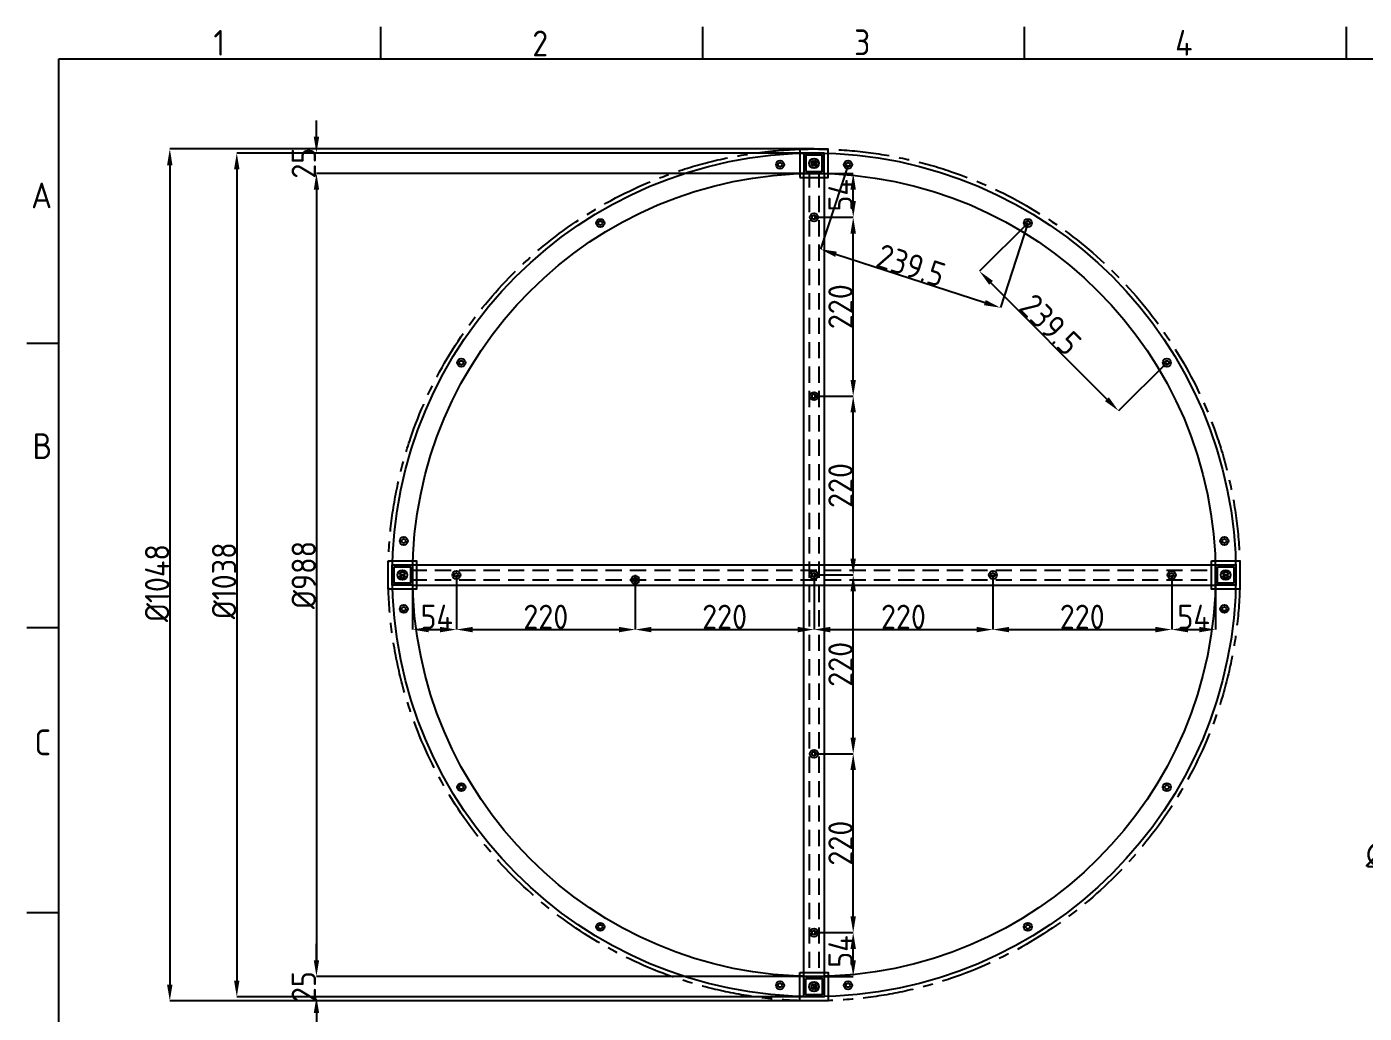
# Model space of a CAD drawing. Header units: millimetres. Extents: x -205945 to -46279, y 28253 to 108078.
# Drawn here: x -72554 to -70909, y 33829 to 35042 of the extents above; entities that cross this region are included whole.
import ezdxf

# ---------------------------------------------------------------- set-up
doc = ezdxf.new("R2010")
doc.units = ezdxf.units.MM
doc.header["$PDMODE"] = 2
for name, pattern in [('CENTER', [2, 1.25, -0.25, 0.25, -0.25]), ('CENTERX2', [4, 2.5, -0.5, 0.5, -0.5]), ('CONTPVMNIL', [0]), ('DASHEDX2', [1.5, 1, -0.5])]:
    doc.linetypes.add(name, pattern=pattern)
doc.layers.get('0').update_dxf_attribs({"linetype": 'CONTPVMNIL'})
doc.layers.get('DEFPOINTS').update_dxf_attribs({"color": 6})
for name, color, linetype in [('CENTER', 1, 'CENTERX2'), ('FRAME050', 6, 'Continuous'), ('hatch', 4, 'DASHEDX2'), ('MAIN', 7, 'Continuous')]:
    doc.layers.add(name, color=color, linetype=linetype)
doc.styles.add('ISOCP', font='isocp')
doc.dimstyles.new('Dim20$0', dxfattribs={"dimtxt": 20, "dimasz": 10, "dimexe": 0, "dimexo": 0, "dimgap": 0.6, "dimtad": 1, "dimtoh": 1, "dimdsep": 46, "dimtxsty": 'ISOCP', "dimcen": 0, "dimclrd": 3, "dimclre": 3, "dimclrt": 7, "dimadec": 3, "dimazin": 2, "dimtp": 0.05, "dimtm": 0.05, "dimtfac": 0.7, "dimtofl": 0, "dimtmove": 0, "dimatfit": 3, "dimfxl": 0, "dimtolj": 1, "dimarcsym": 0})
doc.dimstyles.new('Dim20$3', dxfattribs={"dimtxt": 20, "dimasz": 10, "dimexe": 0, "dimexo": 0, "dimgap": 0.6, "dimtad": 1, "dimtoh": 1, "dimdsep": 46, "dimtxsty": 'ISOCP', "dimcen": 0, "dimclrd": 3, "dimclre": 3, "dimclrt": 7, "dimadec": 3, "dimazin": 2, "dimtp": 0.05, "dimtm": 0.05, "dimtfac": 0.7, "dimtofl": 0, "dimtmove": 0, "dimatfit": 3, "dimfxl": 0, "dimtolj": 1, "dimarcsym": 0})

# ---------------------------------------------------------------- blocks, each defined once
blk = doc.blocks.new('*D357')
at = {"color": 3, "lineweight": -2, "ltscale": 50, "transparency": 16777216}
for p, q in [((-71543.8, 34872.5), (-71577.6, 34768.5)), ((-71322.6, 34800.7), (-71356.4, 34696.6)), ((-71558.6, 34762.3), (-71375.5, 34702.8))]:
    blk.add_line(p, q, dxfattribs=at)
at = {"color": 3, "ltscale": 50, "transparency": 16777216}
for points in [[(-71557.6, 34765.5), (-71559.6, 34759.1), (-71577.6, 34768.5)], [(-71374.4, 34706), (-71376.5, 34699.6), (-71356.4, 34696.6)]]:
    blk.add_solid(points, dxfattribs=at)
at = {"layer": 'DEFPOINTS', "color": 0, "ltscale": 50, "transparency": 16777216}
for p in [(-71543.8, 34872.5, 0), (-71322.6, 34800.7, 0), (-71356.4, 34696.6)]:
    blk.add_point(p, dxfattribs=at)
at = {"color": 7, "ltscale": 50, "transparency": 16777216, "insert": (-71466.3, 34748.7), "char_height": 30, "attachment_point": 5, "rotation": 341.9957, "style": 'ISOCP'}
blk.add_mtext('\\A1;239.5', dxfattribs=at)
blk = doc.blocks.new('*D358')
at = {"color": 3, "lineweight": -2, "ltscale": 50, "transparency": 16777216}
for p, q in [((-71322.6, 34800.7), (-71382.1, 34741.5)), ((-71368, 34727.3), (-71225.1, 34583.8)), ((-71151.6, 34628.9), (-71211, 34569.7))]:
    blk.add_line(p, q, dxfattribs=at)
at = {"color": 3, "ltscale": 50, "transparency": 16777216}
for points in [[(-71365.6, 34729.6), (-71370.3, 34724.9), (-71382.1, 34741.5)], [(-71222.8, 34586.2), (-71227.5, 34581.5), (-71211, 34569.7)]]:
    blk.add_solid(points, dxfattribs=at)
at = {"layer": 'DEFPOINTS', "color": 0, "ltscale": 50, "transparency": 16777216}
for p in [(-71322.6, 34800.7, 0), (-71151.6, 34628.9, 0), (-71211, 34569.7)]:
    blk.add_point(p, dxfattribs=at)
at = {"color": 7, "ltscale": 50, "transparency": 16777216, "insert": (-71294.7, 34675.8), "char_height": 30, "attachment_point": 5, "rotation": 314.877, "style": 'ISOCP'}
blk.add_mtext('\\A1;239.5', dxfattribs=at)
blk = doc.blocks.new('*D359')
at = {"color": 3, "lineweight": -2, "ltscale": 50, "transparency": 16777216}
for p, q in [((-72079.6, 34367.8), (-72079.6, 34300.6)), ((-72025.6, 34367.8), (-72025.6, 34300.6)), ((-72059.6, 34300.6), (-72045.6, 34300.6))]:
    blk.add_line(p, q, dxfattribs=at)
at = {"color": 3, "ltscale": 50, "transparency": 16777216}
for points in [[(-72059.6, 34303.9), (-72059.6, 34297.2), (-72079.6, 34300.6)], [(-72045.6, 34303.9), (-72045.6, 34297.2), (-72025.6, 34300.6)]]:
    blk.add_solid(points, dxfattribs=at)
at = {"layer": 'DEFPOINTS', "color": 0, "ltscale": 50, "transparency": 16777216}
for p in [(-72079.6, 34367.8, 0), (-72025.6, 34367.8, 0), (-72025.6, 34300.6)]:
    blk.add_point(p, dxfattribs=at)
at = {"color": 7, "ltscale": 50, "transparency": 16777216, "insert": (-72049.8, 34316.2), "char_height": 30, "attachment_point": 5, "style": 'ISOCP'}
blk.add_mtext('\\A1;54', dxfattribs=at)
blk = doc.blocks.new('*D360')
at = {"color": 3, "lineweight": -2, "ltscale": 50, "transparency": 16777216}
for p, q in [((-72025.6, 34367.8), (-72025.6, 34300.6)), ((-71805.6, 34367.8), (-71805.6, 34300.6)), ((-72005.6, 34300.6), (-71825.6, 34300.6))]:
    blk.add_line(p, q, dxfattribs=at)
at = {"color": 3, "ltscale": 50, "transparency": 16777216}
for points in [[(-72005.6, 34303.9), (-72005.6, 34297.2), (-72025.6, 34300.6)], [(-71825.6, 34303.9), (-71825.6, 34297.2), (-71805.6, 34300.6)]]:
    blk.add_solid(points, dxfattribs=at)
at = {"layer": 'DEFPOINTS', "color": 0, "ltscale": 50, "transparency": 16777216}
for p in [(-72025.6, 34367.8), (-71805.6, 34367.8, 0), (-71805.6, 34300.6)]:
    blk.add_point(p, dxfattribs=at)
at = {"color": 7, "ltscale": 50, "transparency": 16777216, "insert": (-71915.6, 34316.2), "char_height": 30, "attachment_point": 5, "style": 'ISOCP'}
blk.add_mtext('\\A1;220', dxfattribs=at)
blk = doc.blocks.new('*D361')
at = {"color": 3, "lineweight": -2, "ltscale": 50, "transparency": 16777216}
for p, q in [((-71805.6, 34367.8), (-71805.6, 34300.6)), ((-71585.6, 34367.8), (-71585.6, 34300.6)), ((-71785.6, 34300.6), (-71605.6, 34300.6))]:
    blk.add_line(p, q, dxfattribs=at)
at = {"color": 3, "ltscale": 50, "transparency": 16777216}
for points in [[(-71785.6, 34303.9), (-71785.6, 34297.2), (-71805.6, 34300.6)], [(-71605.6, 34303.9), (-71605.6, 34297.2), (-71585.6, 34300.6)]]:
    blk.add_solid(points, dxfattribs=at)
at = {"layer": 'DEFPOINTS', "color": 0, "ltscale": 50, "transparency": 16777216}
for p in [(-71805.6, 34367.8), (-71585.6, 34367.8, 0), (-71585.6, 34300.6)]:
    blk.add_point(p, dxfattribs=at)
at = {"color": 7, "ltscale": 50, "transparency": 16777216, "insert": (-71695.6, 34316.2), "char_height": 30, "attachment_point": 5, "style": 'ISOCP'}
blk.add_mtext('\\A1;220', dxfattribs=at)
blk = doc.blocks.new('*D362')
at = {"color": 3, "lineweight": -2, "ltscale": 50, "transparency": 16777216}
for p, q in [((-71585.6, 34367.8), (-71585.6, 34300.6)), ((-71365.6, 34367.8), (-71365.6, 34300.6)), ((-71565.6, 34300.6), (-71385.6, 34300.6))]:
    blk.add_line(p, q, dxfattribs=at)
at = {"color": 3, "ltscale": 50, "transparency": 16777216}
for points in [[(-71565.6, 34303.9), (-71565.6, 34297.2), (-71585.6, 34300.6)], [(-71385.6, 34303.9), (-71385.6, 34297.2), (-71365.6, 34300.6)]]:
    blk.add_solid(points, dxfattribs=at)
at = {"layer": 'DEFPOINTS', "color": 0, "ltscale": 50, "transparency": 16777216}
for p in [(-71585.6, 34367.8), (-71365.6, 34367.8, 0), (-71365.6, 34300.6)]:
    blk.add_point(p, dxfattribs=at)
at = {"color": 7, "ltscale": 50, "transparency": 16777216, "insert": (-71475.6, 34316.2), "char_height": 30, "attachment_point": 5, "style": 'ISOCP'}
blk.add_mtext('\\A1;220', dxfattribs=at)
blk = doc.blocks.new('*D363')
at = {"color": 3, "lineweight": -2, "ltscale": 50, "transparency": 16777216}
for p, q in [((-71365.6, 34367.8), (-71365.6, 34300.6)), ((-71145.6, 34367.8), (-71145.6, 34300.6)), ((-71345.6, 34300.6), (-71165.6, 34300.6))]:
    blk.add_line(p, q, dxfattribs=at)
at = {"color": 3, "ltscale": 50, "transparency": 16777216}
for points in [[(-71345.6, 34303.9), (-71345.6, 34297.2), (-71365.6, 34300.6)], [(-71165.6, 34303.9), (-71165.6, 34297.2), (-71145.6, 34300.6)]]:
    blk.add_solid(points, dxfattribs=at)
at = {"layer": 'DEFPOINTS', "color": 0, "ltscale": 50, "transparency": 16777216}
for p in [(-71365.6, 34367.8), (-71145.6, 34367.8, 0), (-71145.6, 34300.6)]:
    blk.add_point(p, dxfattribs=at)
at = {"color": 7, "ltscale": 50, "transparency": 16777216, "insert": (-71255.6, 34316.2), "char_height": 30, "attachment_point": 5, "style": 'ISOCP'}
blk.add_mtext('\\A1;220', dxfattribs=at)
blk = doc.blocks.new('*D364')
at = {"color": 3, "lineweight": -2, "ltscale": 50, "transparency": 16777216}
for p, q in [((-71145.6, 34367.8), (-71145.6, 34300.6)), ((-71091.6, 34367.8), (-71091.6, 34300.6)), ((-71125.6, 34300.6), (-71111.6, 34300.6))]:
    blk.add_line(p, q, dxfattribs=at)
at = {"color": 3, "ltscale": 50, "transparency": 16777216}
for points in [[(-71125.6, 34303.9), (-71125.6, 34297.2), (-71145.6, 34300.6)], [(-71111.6, 34303.9), (-71111.6, 34297.2), (-71091.6, 34300.6)]]:
    blk.add_solid(points, dxfattribs=at)
at = {"layer": 'DEFPOINTS', "color": 0, "ltscale": 50, "transparency": 16777216}
for p in [(-71145.6, 34367.8), (-71091.6, 34367.8, 0), (-71091.6, 34300.6)]:
    blk.add_point(p, dxfattribs=at)
at = {"color": 7, "ltscale": 50, "transparency": 16777216, "insert": (-71118.6, 34316.2), "char_height": 30, "attachment_point": 5, "style": 'ISOCP'}
blk.add_mtext('\\A1;54', dxfattribs=at)
blk = doc.blocks.new('*D365')
at = {"color": 3, "lineweight": -2, "ltscale": 50, "transparency": 16777216}
for p, q in [((-71585.6, 33927.8), (-71537.4, 33927.8)), ((-71537.4, 33893.8), (-71537.4, 33907.8)), ((-71585.6, 33873.8), (-71537.4, 33873.8))]:
    blk.add_line(p, q, dxfattribs=at)
at = {"color": 3, "ltscale": 50, "transparency": 16777216}
for points in [[(-71540.8, 33907.8), (-71534.1, 33907.8), (-71537.4, 33927.8)], [(-71540.8, 33893.8), (-71534.1, 33893.8), (-71537.4, 33873.8)]]:
    blk.add_solid(points, dxfattribs=at)
at = {"layer": 'DEFPOINTS', "color": 0, "ltscale": 50, "transparency": 16777216}
for p in [(-71585.6, 33927.8, 0), (-71537.4, 33927.8), (-71585.6, 33873.8, 0)]:
    blk.add_point(p, dxfattribs=at)
at = {"color": 7, "ltscale": 50, "transparency": 16777216, "insert": (-71553, 33904.5), "char_height": 30, "attachment_point": 5, "rotation": 90, "style": 'ISOCP'}
blk.add_mtext('\\A1;54', dxfattribs=at)
blk = doc.blocks.new('*D366')
at = {"color": 3, "lineweight": -2, "ltscale": 50, "transparency": 16777216}
for p, q in [((-71585.6, 34147.8), (-71537.4, 34147.8)), ((-71537.4, 33947.8), (-71537.4, 34127.8)), ((-71585.6, 33927.8), (-71537.4, 33927.8))]:
    blk.add_line(p, q, dxfattribs=at)
at = {"color": 3, "ltscale": 50, "transparency": 16777216}
for points in [[(-71540.8, 34127.8), (-71534.1, 34127.8), (-71537.4, 34147.8)], [(-71540.8, 33947.8), (-71534.1, 33947.8), (-71537.4, 33927.8)]]:
    blk.add_solid(points, dxfattribs=at)
at = {"layer": 'DEFPOINTS', "color": 0, "ltscale": 50, "transparency": 16777216}
for p in [(-71585.6, 34147.8, 0), (-71537.4, 34147.8), (-71585.6, 33927.8)]:
    blk.add_point(p, dxfattribs=at)
at = {"color": 7, "ltscale": 50, "transparency": 16777216, "insert": (-71553, 34037.8), "char_height": 30, "attachment_point": 5, "rotation": 90, "style": 'ISOCP'}
blk.add_mtext('\\A1;220', dxfattribs=at)
blk = doc.blocks.new('*D367')
at = {"color": 3, "lineweight": -2, "ltscale": 50, "transparency": 16777216}
for p, q in [((-71585.6, 34367.8), (-71537.4, 34367.8)), ((-71537.4, 34167.8), (-71537.4, 34347.8)), ((-71585.6, 34147.8), (-71537.4, 34147.8))]:
    blk.add_line(p, q, dxfattribs=at)
at = {"color": 3, "ltscale": 50, "transparency": 16777216}
for points in [[(-71540.8, 34347.8), (-71534.1, 34347.8), (-71537.4, 34367.8)], [(-71540.8, 34167.8), (-71534.1, 34167.8), (-71537.4, 34147.8)]]:
    blk.add_solid(points, dxfattribs=at)
at = {"layer": 'DEFPOINTS', "color": 0, "ltscale": 50, "transparency": 16777216}
for p in [(-71585.6, 34367.8), (-71537.4, 34367.8), (-71585.6, 34147.8, 0)]:
    blk.add_point(p, dxfattribs=at)
at = {"color": 7, "ltscale": 50, "transparency": 16777216, "insert": (-71553, 34257.8), "char_height": 30, "attachment_point": 5, "rotation": 90, "style": 'ISOCP'}
blk.add_mtext('\\A1;220', dxfattribs=at)
blk = doc.blocks.new('*D368')
at = {"color": 3, "lineweight": -2, "ltscale": 50, "transparency": 16777216}
for p, q in [((-71585.6, 34587.8), (-71537.4, 34587.8)), ((-71537.4, 34387.8), (-71537.4, 34567.8)), ((-71585.6, 34367.8), (-71537.4, 34367.8))]:
    blk.add_line(p, q, dxfattribs=at)
at = {"color": 3, "ltscale": 50, "transparency": 16777216}
for points in [[(-71540.8, 34567.8), (-71534.1, 34567.8), (-71537.4, 34587.8)], [(-71540.8, 34387.8), (-71534.1, 34387.8), (-71537.4, 34367.8)]]:
    blk.add_solid(points, dxfattribs=at)
at = {"layer": 'DEFPOINTS', "color": 0, "ltscale": 50, "transparency": 16777216}
for p in [(-71585.6, 34587.8, 0), (-71537.4, 34587.8), (-71585.6, 34367.8)]:
    blk.add_point(p, dxfattribs=at)
at = {"color": 7, "ltscale": 50, "transparency": 16777216, "insert": (-71553, 34477.8), "char_height": 30, "attachment_point": 5, "rotation": 90, "style": 'ISOCP'}
blk.add_mtext('\\A1;220', dxfattribs=at)
blk = doc.blocks.new('*D369')
at = {"color": 3, "lineweight": -2, "ltscale": 50, "transparency": 16777216}
for p, q in [((-71585.6, 34807.8), (-71537.4, 34807.8)), ((-71537.4, 34607.8), (-71537.4, 34787.8)), ((-71585.6, 34587.8), (-71537.4, 34587.8))]:
    blk.add_line(p, q, dxfattribs=at)
at = {"color": 3, "ltscale": 50, "transparency": 16777216}
for points in [[(-71540.8, 34787.8), (-71534.1, 34787.8), (-71537.4, 34807.8)], [(-71540.8, 34607.8), (-71534.1, 34607.8), (-71537.4, 34587.8)]]:
    blk.add_solid(points, dxfattribs=at)
at = {"layer": 'DEFPOINTS', "color": 0, "ltscale": 50, "transparency": 16777216}
for p in [(-71585.6, 34807.8, 0), (-71537.4, 34807.8), (-71585.6, 34587.8, 0)]:
    blk.add_point(p, dxfattribs=at)
at = {"color": 7, "ltscale": 50, "transparency": 16777216, "insert": (-71553, 34697.8), "char_height": 30, "attachment_point": 5, "rotation": 90, "style": 'ISOCP'}
blk.add_mtext('\\A1;220', dxfattribs=at)
blk = doc.blocks.new('*D370')
at = {"color": 3, "lineweight": -2, "ltscale": 50, "transparency": 16777216}
for p, q in [((-71585.6, 34861.8), (-71537.4, 34861.8)), ((-71537.4, 34827.8), (-71537.4, 34841.8)), ((-71585.6, 34807.8), (-71537.4, 34807.8))]:
    blk.add_line(p, q, dxfattribs=at)
at = {"color": 3, "ltscale": 50, "transparency": 16777216}
for points in [[(-71540.8, 34841.8), (-71534.1, 34841.8), (-71537.4, 34861.8)], [(-71540.8, 34827.8), (-71534.1, 34827.8), (-71537.4, 34807.8)]]:
    blk.add_solid(points, dxfattribs=at)
at = {"layer": 'DEFPOINTS', "color": 0, "ltscale": 50, "transparency": 16777216}
for p in [(-71585.6, 34861.8, 0), (-71537.4, 34861.8), (-71585.6, 34807.8, 0)]:
    blk.add_point(p, dxfattribs=at)
at = {"color": 7, "ltscale": 50, "transparency": 16777216, "insert": (-71553, 34834.8), "char_height": 30, "attachment_point": 5, "rotation": 90, "style": 'ISOCP'}
blk.add_mtext('\\A1;54', dxfattribs=at)
blk = doc.blocks.new('*D371')
at = {"color": 3, "lineweight": -2, "ltscale": 50, "transparency": 16777216}
for p, q in [((-72197.8, 34906.8), (-72197.8, 34926.8)), ((-71598.1, 34886.8), (-72197.8, 34886.8)), ((-71598.1, 34861.8), (-72197.8, 34861.8)), ((-72197.8, 34841.8), (-72197.8, 34821.8))]:
    blk.add_line(p, q, dxfattribs=at)
at = {"color": 3, "ltscale": 50, "transparency": 16777216}
for points in [[(-72201.1, 34906.8), (-72194.5, 34906.8), (-72197.8, 34886.8)], [(-72201.1, 34841.8), (-72194.5, 34841.8), (-72197.8, 34861.8)]]:
    blk.add_solid(points, dxfattribs=at)
at = {"layer": 'DEFPOINTS', "color": 0, "ltscale": 50, "transparency": 16777216}
for p in [(-71598.1, 34886.8, 0), (-72197.8, 34861.8), (-71598.1, 34861.8, 0)]:
    blk.add_point(p, dxfattribs=at)
at = {"color": 7, "ltscale": 50, "transparency": 16777216, "insert": (-72213.4, 34874.3), "char_height": 30, "attachment_point": 5, "rotation": 90, "style": 'ISOCP'}
blk.add_mtext('\\A1;25', dxfattribs=at)
blk = doc.blocks.new('*D372')
at = {"color": 3, "lineweight": -2, "ltscale": 50, "transparency": 16777216}
for p, q in [((-71585.6, 34861.8), (-72197.8, 34861.8)), ((-72197.8, 34841.8), (-72197.8, 33893.8)), ((-71585.6, 33873.8), (-72197.8, 33873.8))]:
    blk.add_line(p, q, dxfattribs=at)
at = {"color": 3, "ltscale": 50, "transparency": 16777216}
for points in [[(-72201.1, 34841.8), (-72194.5, 34841.8), (-72197.8, 34861.8)], [(-72201.1, 33893.8), (-72194.5, 33893.8), (-72197.8, 33873.8)]]:
    blk.add_solid(points, dxfattribs=at)
at = {"layer": 'DEFPOINTS', "color": 0, "ltscale": 50, "transparency": 16777216}
for p in [(-71585.6, 34861.8, 0), (-72197.8, 33873.8), (-71585.6, 33873.8, 0)]:
    blk.add_point(p, dxfattribs=at)
at = {"color": 7, "ltscale": 50, "transparency": 16777216, "insert": (-72213.4, 34367.8), "char_height": 30, "attachment_point": 5, "rotation": 90, "style": 'ISOCP'}
blk.add_mtext('\\A1;%%C988', dxfattribs=at)
blk = doc.blocks.new('*D373')
at = {"color": 3, "lineweight": -2, "ltscale": 50, "transparency": 16777216}
for p, q in [((-72197.8, 33893.8), (-72197.8, 33913.8)), ((-71585.6, 33873.8), (-72197.8, 33873.8)), ((-71585.6, 33848.8), (-72197.8, 33848.8)), ((-72197.8, 33828.8), (-72197.8, 33808.8))]:
    blk.add_line(p, q, dxfattribs=at)
at = {"color": 3, "ltscale": 50, "transparency": 16777216}
for points in [[(-72201.1, 33893.8), (-72194.5, 33893.8), (-72197.8, 33873.8)], [(-72201.1, 33828.8), (-72194.5, 33828.8), (-72197.8, 33848.8)]]:
    blk.add_solid(points, dxfattribs=at)
at = {"layer": 'DEFPOINTS', "color": 0, "ltscale": 50, "transparency": 16777216}
for p in [(-71585.6, 33873.8, 0), (-72197.8, 33848.8), (-71585.6, 33848.8, 0)]:
    blk.add_point(p, dxfattribs=at)
at = {"color": 7, "ltscale": 50, "transparency": 16777216, "insert": (-72213.4, 33861.3), "char_height": 30, "attachment_point": 5, "rotation": 90, "style": 'ISOCP'}
blk.add_mtext('\\A1;25', dxfattribs=at)
blk = doc.blocks.new('*D374')
at = {"color": 3, "lineweight": -2, "ltscale": 50, "transparency": 16777216}
for p, q in [((-71585.6, 34886.8), (-72295.8, 34886.8)), ((-72295.8, 34866.8), (-72295.8, 33868.8)), ((-71585.6, 33848.8), (-72295.8, 33848.8))]:
    blk.add_line(p, q, dxfattribs=at)
at = {"color": 3, "ltscale": 50, "transparency": 16777216}
for points in [[(-72299.2, 34866.8), (-72292.5, 34866.8), (-72295.8, 34886.8)], [(-72299.2, 33868.8), (-72292.5, 33868.8), (-72295.8, 33848.8)]]:
    blk.add_solid(points, dxfattribs=at)
at = {"layer": 'DEFPOINTS', "color": 0, "ltscale": 50, "transparency": 16777216}
for p in [(-71585.6, 34886.8, 0), (-72295.8, 33848.8), (-71585.6, 33848.8, 0)]:
    blk.add_point(p, dxfattribs=at)
at = {"color": 7, "ltscale": 50, "transparency": 16777216, "insert": (-72311.4, 34360.6), "char_height": 30, "attachment_point": 5, "rotation": 90, "style": 'ISOCP'}
blk.add_mtext('\\A1;%%C1038', dxfattribs=at)
blk = doc.blocks.new('*D375')
at = {"color": 3, "lineweight": -2, "ltscale": 50, "transparency": 16777216}
for p, q in [((-71585.6, 34891.8), (-72378.2, 34891.8)), ((-72378.2, 34871.8), (-72378.2, 33863.8)), ((-71585.6, 33843.8), (-72378.2, 33843.8))]:
    blk.add_line(p, q, dxfattribs=at)
at = {"color": 3, "ltscale": 50, "transparency": 16777216}
for points in [[(-72381.6, 34871.8), (-72374.9, 34871.8), (-72378.2, 34891.8)], [(-72381.6, 33863.8), (-72374.9, 33863.8), (-72378.2, 33843.8)]]:
    blk.add_solid(points, dxfattribs=at)
at = {"layer": 'DEFPOINTS', "color": 0, "ltscale": 50, "transparency": 16777216}
for p in [(-71585.6, 34891.8, 0), (-72378.2, 33843.8), (-71585.6, 33843.8, 0)]:
    blk.add_point(p, dxfattribs=at)
at = {"color": 7, "ltscale": 50, "transparency": 16777216, "insert": (-72393.8, 34357.8), "char_height": 30, "attachment_point": 5, "rotation": 90, "style": 'ISOCP'}
blk.add_mtext('\\A1;%%C1048', dxfattribs=at)
blk = doc.blocks.new('ẢERHAEEH')
at = {"layer": 'FRAME050'}
for p, q in [((-261.36, 213.96), (-261.36, 217.92)), ((-221.76, 213.96), (-221.76, 217.92)), ((-182.16, 213.96), (-182.16, 217.92)), ((-142.56, 213.96), (-142.56, 217.92)), ((-300.96, 178.96), (-304.92, 178.96)), ((-300.96, 143.96), (-304.92, 143.96)), ((-304.92, 108.96), (-300.96, 108.96))]:
    blk.add_line(p, q, dxfattribs=at)
at = {"layer": 'MAIN', "color": 7, "linetype": 'Continuous'}
blk.add_lwpolyline([(-300.96, 213.96), (-3.96, 213.96), (-3.96, 3.96), (-300.96, 3.96)], close=True, dxfattribs=at)
at = {"layer": 'FRAME050', "style": 'ISOCP'}
for s, p in [('1', (-281.95, 214.36)), ('2', (-242.72, 214.28)), ('3', (-203.13, 214.42)), ('4', (-163.63, 214.36)), ('A', (-304.37, 195.59)), ('B', (-304.21, 164.74)), ('C', (-303.97, 128.3))]:
    blk.add_text(s, height=3.17, dxfattribs=at).set_placement(p)
blk = doc.blocks.new('*D488')
at = {"color": 3, "lineweight": -2, "ltscale": 30, "transparency": 16777216}
for p, q in [((-70776.5, 34009.1), (-70668.1, 34051)), ((-70904.8, 34009.1), (-70776.5, 34009.1))]:
    blk.add_line(p, q, dxfattribs=at)
at = {"color": 3, "ltscale": 30, "transparency": 16777216}
blk.add_solid([(-70669, 34053.4), (-70667.2, 34048.7), (-70654.1, 34056.5)], dxfattribs=at)
at = {"layer": 'DEFPOINTS', "color": 0, "ltscale": 30, "transparency": 16777216}
for p in [(-69668.8, 34437.8), (-70654.1, 34056.5)]:
    blk.add_point(p, dxfattribs=at)
at = {"color": 7, "ltscale": 30, "transparency": 16777216, "insert": (-70841.2, 34024.7), "char_height": 30, "attachment_point": 5, "style": 'ISOCP'}
blk.add_mtext('\\A1;∅1056.5', dxfattribs=at)

msp = doc.modelspace()

# ---------------------------------------------------------------- linework, layer by layer
at = {"ltscale": 50}
for p, q in [((-71586.077, 34877.767, 0), (-71586.077, 34870.767, 0)), ((-71585.077, 34877.767, 0), (-71585.077, 34870.767, 0)), ((-71598.077, 33873.767, 0), (-71598.077, 34861.767, 0)), ((-71573.077, 34861.767, 0), (-71573.077, 33873.767, 0)), ((-72079.577, 34380.267, 0), (-71091.577, 34380.267, 0)), ((-72095.577, 34368.267, 0), (-72088.577, 34368.267, 0)), ((-72095.577, 34367.267, 0), (-72088.577, 34367.267, 0)), ((-71082.577, 34368.267, 0), (-71075.577, 34368.267, 0)), ((-71082.577, 34367.267, 0), (-71075.577, 34367.267, 0)), ((-72079.577, 34355.267, 0), (-71091.577, 34355.267, 0)), ((-71586.077, 33864.767, 0), (-71586.077, 33857.767, 0)), ((-71585.077, 33864.767, 0), (-71585.077, 33857.767, 0))]:
    msp.add_line(p, q, dxfattribs=at)
at = {"ltscale": 50, "elevation": 0}
for points in [[(-71603.077, 34856.767), (-71568.077, 34856.767), (-71568.077, 34891.767), (-71603.077, 34891.767)], [(-71598.077, 34861.767), (-71573.077, 34861.767), (-71573.077, 34886.767), (-71598.077, 34886.767)], [(-71595.577, 34864.267), (-71575.577, 34864.267), (-71575.577, 34884.267), (-71595.577, 34884.267)], [(-72109.577, 34385.267), (-72074.577, 34385.267), (-72074.577, 34350.267), (-72109.577, 34350.267)], [(-72104.577, 34380.267), (-72079.577, 34380.267), (-72079.577, 34355.267), (-72104.577, 34355.267)], [(-72102.077, 34377.767), (-72082.077, 34377.767), (-72082.077, 34357.767), (-72102.077, 34357.767)], [(-71096.577, 34385.267), (-71061.577, 34385.267), (-71061.577, 34350.267), (-71096.577, 34350.267)], [(-71091.577, 34380.267), (-71066.577, 34380.267), (-71066.577, 34355.267), (-71091.577, 34355.267)], [(-71089.077, 34377.767), (-71069.077, 34377.767), (-71069.077, 34357.767), (-71089.077, 34357.767)], [(-71603.077, 33878.767), (-71568.077, 33878.767), (-71568.077, 33843.767), (-71603.077, 33843.767)], [(-71598.077, 33873.767), (-71573.077, 33873.767), (-71573.077, 33848.767), (-71598.077, 33848.767)], [(-71595.577, 33871.267), (-71575.577, 33871.267), (-71575.577, 33851.267), (-71595.577, 33851.267)]]:
    msp.add_lwpolyline(points, close=True, dxfattribs=at)
at = {"ltscale": 3}
msp.add_circle((-71585.577, 34367.767, 0), 519, dxfattribs=at)
at = {"ltscale": 50}
for centre, radius in [((-71627.358, 34872.541, 0), 5), ((-71627.358, 34872.541, 0), 2.5), ((-71585.577, 34874.267, 0), 6), ((-71543.796, 34872.541, 0), 5), ((-71543.796, 34872.541, 0), 2.5), ((-71585.577, 34367.767, 0), 494), ((-71848.539, 34800.657, 0), 5), ((-71585.577, 34807.767, 0), 5), ((-71585.577, 34807.767, 0), 2.5), ((-71322.615, 34800.657, 0), 5), ((-71848.539, 34800.657, 0), 2.5), ((-71322.615, 34800.657, 0), 2.5), ((-72019.592, 34628.868, 0), 5), ((-72019.592, 34628.868, 0), 2.5), ((-71151.562, 34628.868, 0), 5), ((-71151.562, 34628.868, 0), 2.5), ((-71585.577, 34587.767, 0), 5), ((-71585.577, 34587.767, 0), 2.5), ((-72090.351, 34409.547, 0), 5), ((-72090.351, 34409.547, 0), 2.5), ((-71080.803, 34409.547, 0), 5), ((-71080.803, 34409.547, 0), 2.5), ((-72092.077, 34367.767, 0), 6), ((-72025.577, 34367.767, 0), 5), ((-72025.577, 34367.767, 0), 2.5), ((-71805.577, 34361.767, 0), 5), ((-71805.577, 34361.767, 0), 2.5), ((-71585.577, 34367.767, 0), 5), ((-71585.577, 34367.767, 0), 2.5), ((-71365.577, 34367.767, 0), 5), ((-71365.577, 34367.767, 0), 2.5), ((-71145.577, 34367.767, 0), 5), ((-71145.577, 34367.767, 0), 2.5), ((-71079.077, 34367.767, 0), 6), ((-72090.351, 34325.987, 0), 5), ((-72090.351, 34325.987, 0), 2.5), ((-71080.803, 34325.987, 0), 5), ((-71080.803, 34325.987, 0), 2.5), ((-71585.577, 34147.767, 0), 5), ((-71585.577, 34147.767, 0), 2.5), ((-72019.592, 34106.667, 0), 5), ((-72019.592, 34106.667, 0), 2.5), ((-71151.562, 34106.667, 0), 5), ((-71151.562, 34106.667, 0), 2.5), ((-71848.539, 33934.878, 0), 5), ((-71848.539, 33934.878, 0), 2.5), ((-71585.577, 33927.767, 0), 5), ((-71322.615, 33934.878, 0), 5), ((-71322.615, 33934.878, 0), 2.5), ((-71585.577, 33927.767, 0), 2.5), ((-71627.358, 33862.994, 0), 5), ((-71627.358, 33862.994, 0), 2.5), ((-71585.577, 33861.267, 0), 6), ((-71543.796, 33862.994, 0), 5), ((-71543.796, 33862.994, 0), 2.5)]:
    msp.add_circle(centre, radius, dxfattribs=at)
for centre, start, end in [((-71585.577, 34874.267, 0), 98.213211, 261.786789), ((-71585.577, 34874.267, 0), 278.213211, 81.786789), ((-72092.077, 34367.767, 0), 8.213211, 171.786789), ((-72092.077, 34367.767, 0), 188.213211, 351.786789), ((-71079.077, 34367.767, 0), 8.213211, 171.786789), ((-71079.077, 34367.767, 0), 188.213211, 351.786789), ((-71585.577, 33861.267, 0), 98.213211, 261.786789), ((-71585.577, 33861.267, 0), 278.213211, 81.786789)]:
    msp.add_arc(centre, 3.5, start, end, dxfattribs=at)
at = {"layer": 'CENTER', "color": 1, "linetype": 'CENTER', "ltscale": 50}
msp.add_circle((-71585.577, 34367.767, 0), 524, dxfattribs=at)
at = {"layer": 'hatch', "ltscale": 20}
for p, q in [((-71591.577, 34864.267, 0), (-71591.577, 33871.267, 0)), ((-71579.577, 34864.267, 0), (-71579.577, 33871.267, 0)), ((-72082.077, 34373.767, 0), (-71089.077, 34373.767, 0)), ((-72082.077, 34361.767, 0), (-71089.077, 34361.767, 0))]:
    msp.add_line(p, q, dxfattribs=at)

# ---------------------------------------------------------------- block references
at = {"xscale": 10, "yscale": 10, "zscale": 10}
msp.add_blockref('ẢERHAEEH', (-69505.019, 32862.981), dxfattribs=at)

# ---------------------------------------------------------------- dimensions: what is measured, and where the dimension line sits
at = {"ltscale": 50}
for base, p1, p2, picture, middle in [((-72197.799, 34861.767, 0), (-71598.077, 34886.767, 0), (-71598.077, 34861.767, 0), '*D371', (-72197.799, 34874.267, 0)), ((-71537.428, 34367.767, 0), (-71585.577, 34147.767, 0), (-71585.577, 34367.767, 0), '*D367', (-71537.428, 34257.767, 0)), ((-71537.428, 34147.767, 0), (-71585.577, 33927.767, 0), (-71585.577, 34147.767, 0), '*D366', (-71537.428, 34037.767, 0)), ((-71537.428, 33927.767, 0), (-71585.577, 33873.767, 0), (-71585.577, 33927.767, 0), '*D365', (-71537.428, 33904.549, 0)), ((-72197.799, 33848.767, 0), (-71585.577, 33873.767, 0), (-71585.577, 33848.767, 0), '*D373', (-72197.799, 33861.267, 0))]:
    dim = msp.add_linear_dim(base=base, p1=p1, p2=p2, angle=90, dimstyle='Dim20$0', override={"dimtxt": 30, "dimasz": 20, "dimtad": 3}, dxfattribs=at)
    dim.commit()
    dim.dimension.update_dxf_attribs({"geometry": picture, "text_midpoint": middle, "dimtype": 160})
for base, p1, p2, angle, text, picture, middle, dimtype in [((-72378.228, 33843.767, 0), (-71585.577, 34891.767, 0), (-71585.577, 33843.767, 0), 90, '%%C<>', '*D375', (-72378.228, 34357.782, 0), 160), ((-72295.818, 33848.767, 0), (-71585.577, 34886.767, 0), (-71585.577, 33848.767, 0), 90, '%%C<>', '*D374', (-72295.818, 34360.583, 0), 160), ((-71356.432, 34696.608, 0), (-71543.796, 34872.541, 0), (-71322.615, 34800.657, 0), 341.995708, '239.5', '*D357', (-71471.12, 34733.882, 0), 161), ((-72197.799, 33873.767, 0), (-71585.577, 34861.767, 0), (-71585.577, 33873.767, 0), 90, '%%C<>', '*D372', (-72197.799, 34367.767, 0), 160), ((-71211.018, 34569.667, 0), (-71322.615, 34800.657, 0), (-71151.562, 34628.868, 0), 314.877013, '239.5', '*D358', (-71305.715, 34664.771, 0), 161)]:
    dim = msp.add_linear_dim(base=base, p1=p1, p2=p2, angle=angle, text=text, dimstyle='Dim20$0', override={"dimtxt": 30, "dimasz": 20, "dimtad": 3}, dxfattribs=at)
    dim.commit()
    dim.dimension.update_dxf_attribs({"geometry": picture, "text_midpoint": middle, "dimtype": dimtype})
for base, p1, p2, picture, middle in [((-71537.428, 34861.767, 0), (-71585.577, 34807.767, 0), (-71585.577, 34861.767, 0), '*D370', (-71553.028, 34834.767, 0)), ((-71537.428, 34807.767, 0), (-71585.577, 34587.767, 0), (-71585.577, 34807.767, 0), '*D369', (-71553.031, 34697.767, 0)), ((-71537.428, 34587.767, 0), (-71585.577, 34367.767, 0), (-71585.577, 34587.767, 0), '*D368', (-71553.031, 34477.767, 0))]:
    dim = msp.add_linear_dim(base=base, p1=p1, p2=p2, angle=90, dimstyle='Dim20$0', override={"dimtxt": 30, "dimasz": 20, "dimtad": 3}, dxfattribs=at)
    dim.commit()
    dim.dimension.update_dxf_attribs({"geometry": picture, "text_midpoint": middle})
at = {"ltscale": 30}
dim = msp.add_diameter_dim_2p(p1=(-69668.803, 34437.783, 0), p2=(-70654.085, 34056.452, 0), dimstyle='Dim20$3', override={"dimtxt": 30, "dimasz": 15}, dxfattribs=at)
dim.commit()
dim.dimension.update_dxf_attribs({"geometry": '*D488', "text_midpoint": (-70841.153, 34009.062, 0), "dimtype": 163})
at = {"ltscale": 50}
for base, p1, p2, picture, middle in [((-72025.577, 34300.583, 0), (-72079.577, 34367.767, 0), (-72025.577, 34367.767, 0), '*D359', (-72049.801, 34300.583, 0)), ((-71805.577, 34300.583, 0), (-72025.577, 34367.767, 0), (-71805.577, 34367.767, 0), '*D360', (-71915.577, 34300.583, 0)), ((-71585.577, 34300.583, 0), (-71805.577, 34367.767, 0), (-71585.577, 34367.767, 0), '*D361', (-71695.577, 34300.583, 0)), ((-71365.577, 34300.583, 0), (-71585.577, 34367.767, 0), (-71365.577, 34367.767, 0), '*D362', (-71475.577, 34300.583, 0)), ((-71145.577, 34300.583, 0), (-71365.577, 34367.767, 0), (-71145.577, 34367.767, 0), '*D363', (-71255.577, 34300.583, 0)), ((-71091.577, 34300.583, 0), (-71145.577, 34367.767, 0), (-71091.577, 34367.767, 0), '*D364', (-71118.577, 34300.583, 0))]:
    dim = msp.add_linear_dim(base=base, p1=p1, p2=p2, dimstyle='Dim20$0', override={"dimtxt": 30, "dimasz": 20, "dimtad": 3}, dxfattribs=at)
    dim.commit()
    dim.dimension.update_dxf_attribs({"geometry": picture, "text_midpoint": middle, "dimtype": 160})

doc.saveas('drawing.dxf')
